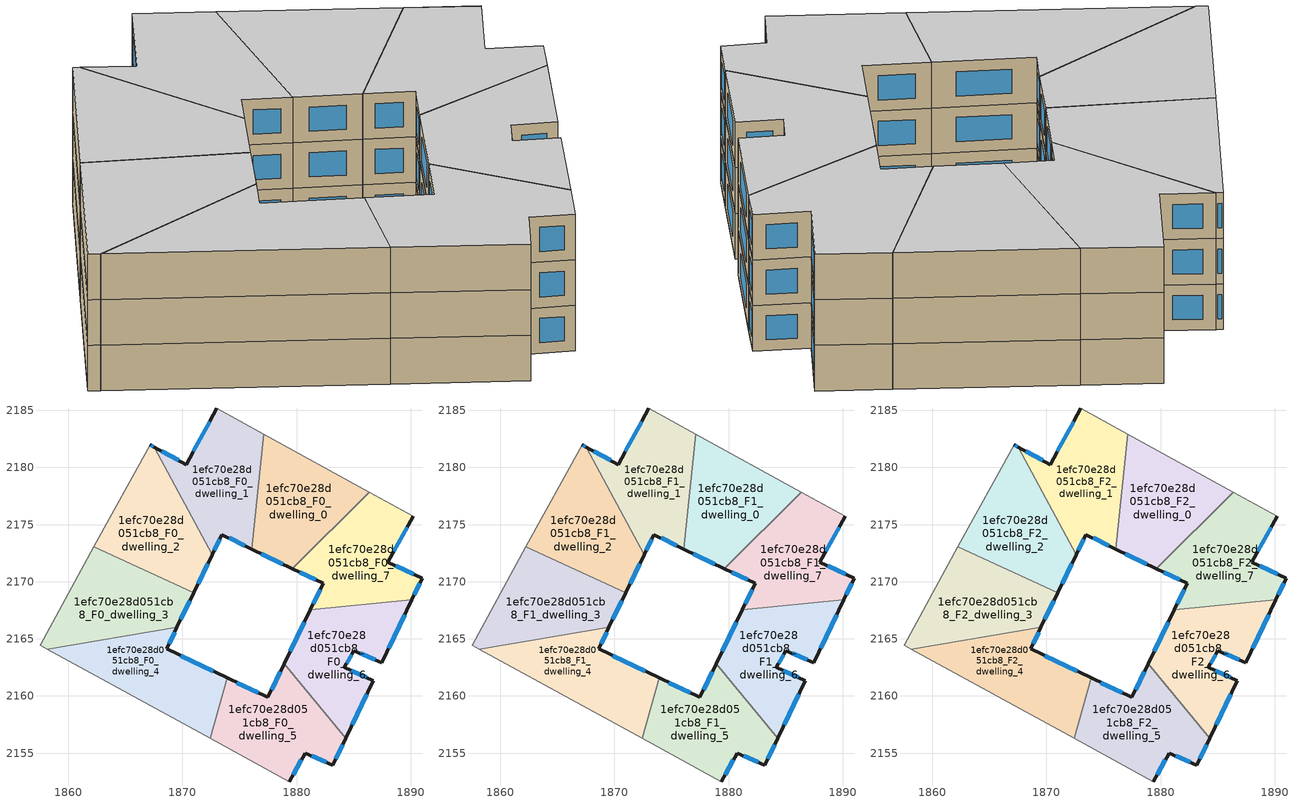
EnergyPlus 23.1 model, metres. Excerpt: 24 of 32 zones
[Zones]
1efc70e28d051cb8_F0_dwelling_0
 floor ground (EU_floor_Construction): 1886.36,2177.84 1879.64,2171.15 1876.09,2172.86 1877.13,2182.91 z0
 wall outside (EU_wall_Construction): 1876.09,2172.86 1879.64,2171.15 z0:3
 wall adiabatic (EU_wall_Construction): 1886.36,2177.84 1877.13,2182.91 z0:3
 wall to 1efc70e28d051cb8_F0_dwelling_7 (EU_wall_Construction): 1879.64,2171.15 1886.36,2177.84 z0:3
 wall to 1efc70e28d051cb8_F0_dwelling_1 (EU_wall_Construction): 1877.13,2182.91 1876.09,2172.86 z0:3
 window (EU_Window_Construction): 1876.92,2172.46 1878.81,2171.55 z0.7:2.3
1efc70e28d051cb8_F0_dwelling_1
 floor ground (EU_floor_Construction): 1877.13,2182.91 1876.09,2172.86 1873.47,2174.13 1872.6,2172.34 1867.54,2181.78 1870.33,2180.25 1873.03,2185.17 z0
 wall outside (EU_wall_Construction): 1872.6,2172.34 1873.47,2174.13 1876.09,2172.86 / 1873.03,2185.17 1870.33,2180.25 1867.54,2181.78 z0:3
 wall adiabatic (EU_wall_Construction): 1877.13,2182.91 1873.03,2185.17 z0:3
 wall to 1efc70e28d051cb8_F0_dwelling_2 (EU_wall_Construction): 1867.54,2181.78 1872.6,2172.34 z0:3
 window (EU_Window_Construction): 1874.08,2173.83 1875.47,2173.16 / 1872.81,2172.76 1873.27,2173.71 / 1869.67,2180.61 1868.19,2181.42 / 1872.39,2184.01 1870.96,2181.41 z0.7:2.3
1efc70e28d051cb8_F0_dwelling_2
 floor ground (EU_floor_Construction): 1867.54,2181.78 1872.6,2172.34 1871,2169.04 1862.27,2173.04 1867.18,2181.98 z0
 wall outside (EU_wall_Construction): 1871,2169.04 1872.6,2172.34 / 1867.54,2181.78 1867.18,2181.98 z0:3
 wall adiabatic (EU_wall_Construction): 1867.18,2181.98 1862.27,2173.04 z0:3
 wall to 1efc70e28d051cb8_F0_dwelling_3 (EU_wall_Construction): 1862.27,2173.04 1871,2169.04 z0:3
 window (EU_Window_Construction): 1871.38,2169.82 1872.23,2171.57 / 1867.45,2181.83 1867.27,2181.93 z0.7:2.3
1efc70e28d051cb8_F0_dwelling_3
 floor ground (EU_floor_Construction): 1871,2169.04 1869.53,2166 1858.19,2164.09 1857.54,2164.45 1862.27,2173.04 z0
 wall outside (EU_wall_Construction): 1869.53,2166 1871,2169.04 z0:3
 wall adiabatic (EU_wall_Construction): 1862.27,2173.04 1857.54,2164.45 1858.19,2164.09 z0:3
 wall to 1efc70e28d051cb8_F0_dwelling_4 (EU_wall_Construction): 1858.19,2164.09 1869.52,2166 z0:3
 window (EU_Window_Construction): 1869.87,2166.71 1870.66,2168.33 z0.7:2.3
1efc70e28d051cb8_F0_dwelling_4
 floor ground (EU_floor_Construction): 1869.53,2166 1868.62,2164.14 1873.95,2161.58 1872.46,2156.29 1858.19,2164.09 z0
 wall outside (EU_wall_Construction): 1873.95,2161.58 1868.62,2164.14 1869.53,2166 z0:3
 wall adiabatic (EU_wall_Construction): 1858.19,2164.09 1872.46,2156.29 z0:3
 wall to 1efc70e28d051cb8_F0_dwelling_5 (EU_wall_Construction): 1872.46,2156.29 1873.95,2161.58 z0:3
 window (EU_Window_Construction): 1868.84,2164.58 1869.31,2165.56 / 1872.7,2162.18 1869.87,2163.54 z0.7:2.3
1efc70e28d051cb8_F0_dwelling_5
 floor ground (EU_floor_Construction): 1878.92,2162.82 1884.29,2156.31 1883.16,2153.95 1880.75,2155.01 1879.37,2152.51 1872.46,2156.29 1873.95,2161.58 1877.48,2159.87 z0
 wall outside (EU_wall_Construction): 1879.37,2152.51 1880.75,2155.01 1883.16,2153.95 1884.29,2156.31 / 1878.92,2162.82 1877.48,2159.87 1873.95,2161.58 z0:3
 wall adiabatic (EU_wall_Construction): 1872.46,2156.29 1879.37,2152.51 z0:3
 wall to 1efc70e28d051cb8_F0_dwelling_6 (EU_wall_Construction): 1884.29,2156.31 1878.92,2162.82 z0:3
 window (EU_Window_Construction): 1879.69,2153.1 1880.42,2154.42 / 1876.65,2160.27 1874.78,2161.17 / 1878.58,2162.13 1877.82,2160.56 / 1883.43,2154.5 1884.02,2155.75 / 1881.31,2154.76 1882.59,2154.2 z0.7:2.3
1efc70e28d051cb8_F0_dwelling_6
 floor ground (EU_floor_Construction): 1890.07,2168.42 1887.44,2162.91 1885,2163.98 1884.19,2162.5 1886.7,2161.36 1884.29,2156.31 1878.92,2162.82 1881.22,2167.55 z0
 wall outside (EU_wall_Construction): 1884.29,2156.31 1886.7,2161.36 1884.19,2162.5 1885,2163.98 1887.44,2162.91 1890.07,2168.42 / 1881.22,2167.55 1878.92,2162.82 z0:3
 wall to 1efc70e28d051cb8_F0_dwelling_7 (EU_wall_Construction): 1890.07,2168.42 1881.21,2167.55 z0:3
 window (EU_Window_Construction): 1884.38,2162.84 1884.81,2163.63 / 1886.11,2161.62 1884.78,2162.23 / 1884.85,2157.49 1886.13,2160.17 / 1880.68,2166.44 1879.46,2163.93 / 1888.06,2164.2 1889.45,2167.12 / 1885.57,2163.73 1886.87,2163.16 z0.7:2.3
1efc70e28d051cb8_F0_dwelling_7
 floor ground (EU_floor_Construction): 1890.21,2175.74 1887.99,2171.71 1890.97,2170.31 1890.07,2168.42 1881.22,2167.55 1882.33,2169.85 1879.64,2171.15 1886.36,2177.84 z0
 wall outside (EU_wall_Construction): 1879.64,2171.15 1882.33,2169.85 1881.22,2167.55 / 1890.07,2168.42 1890.97,2170.31 1887.99,2171.71 1890.21,2175.74 z0:3
 wall adiabatic (EU_wall_Construction): 1890.21,2175.74 1886.36,2177.84 z0:3
 window (EU_Window_Construction): 1882.07,2169.31 1881.48,2168.09 / 1880.27,2170.84 1881.7,2170.15 / 1888.51,2172.65 1889.68,2174.79 / 1890.27,2170.64 1888.69,2171.38 / 1890.28,2168.86 1890.76,2169.87 z0.7:2.3
1efc70e28d051cb8_F1_dwelling_0
 floor to 1efc70e28d051cb8_F0_dwelling_0 (EU_floor_Construction): 1886.36,2177.84 1879.64,2171.15 1876.09,2172.86 1877.13,2182.91 z3
 wall outside (EU_wall_Construction): 1876.09,2172.86 1879.64,2171.15 z3:6
 wall adiabatic (EU_wall_Construction): 1886.36,2177.84 1877.13,2182.91 z3:6
 wall to 1efc70e28d051cb8_F1_dwelling_7 (EU_wall_Construction): 1879.64,2171.15 1886.36,2177.84 z3:6
 wall to 1efc70e28d051cb8_F1_dwelling_1 (EU_wall_Construction): 1877.13,2182.91 1876.09,2172.86 z3:6
 window (EU_Window_Construction): 1876.92,2172.46 1878.81,2171.55 z3.7:5.3
1efc70e28d051cb8_F1_dwelling_1
 floor to 1efc70e28d051cb8_F0_dwelling_1 (EU_floor_Construction): 1877.13,2182.91 1876.09,2172.86 1873.47,2174.13 1872.6,2172.34 1867.54,2181.78 1870.33,2180.25 1873.03,2185.17 z3
 wall outside (EU_wall_Construction): 1872.6,2172.34 1873.47,2174.13 1876.09,2172.86 / 1873.03,2185.17 1870.33,2180.25 1867.54,2181.78 z3:6
 wall adiabatic (EU_wall_Construction): 1877.13,2182.91 1873.03,2185.17 z3:6
 wall to 1efc70e28d051cb8_F1_dwelling_2 (EU_wall_Construction): 1867.54,2181.78 1872.6,2172.34 z3:6
 window (EU_Window_Construction): 1874.08,2173.83 1875.47,2173.16 / 1872.81,2172.76 1873.27,2173.71 / 1869.67,2180.61 1868.19,2181.42 / 1872.39,2184.01 1870.96,2181.41 z3.7:5.3
1efc70e28d051cb8_F1_dwelling_2
 floor to 1efc70e28d051cb8_F0_dwelling_2 (EU_floor_Construction): 1867.54,2181.78 1872.6,2172.34 1871,2169.04 1862.27,2173.04 1867.18,2181.98 z3
 wall outside (EU_wall_Construction): 1871,2169.04 1872.6,2172.34 / 1867.54,2181.78 1867.18,2181.98 z3:6
 wall adiabatic (EU_wall_Construction): 1867.18,2181.98 1862.27,2173.04 z3:6
 wall to 1efc70e28d051cb8_F1_dwelling_3 (EU_wall_Construction): 1862.27,2173.04 1871,2169.04 z3:6
 window (EU_Window_Construction): 1871.38,2169.82 1872.23,2171.57 / 1867.45,2181.83 1867.27,2181.93 z3.7:5.3
1efc70e28d051cb8_F1_dwelling_3
 floor to 1efc70e28d051cb8_F0_dwelling_3 (EU_floor_Construction): 1871,2169.04 1869.52,2166 1858.19,2164.09 1857.54,2164.45 1862.27,2173.04 z3
 wall outside (EU_wall_Construction): 1869.53,2166 1871,2169.04 z3:6
 wall adiabatic (EU_wall_Construction): 1862.27,2173.04 1857.54,2164.45 1858.19,2164.09 z3:6
 wall to 1efc70e28d051cb8_F1_dwelling_4 (EU_wall_Construction): 1858.19,2164.09 1869.52,2166 z3:6
 window (EU_Window_Construction): 1869.87,2166.71 1870.66,2168.33 z3.7:5.3
1efc70e28d051cb8_F1_dwelling_4
 floor to 1efc70e28d051cb8_F0_dwelling_4 (EU_floor_Construction): 1869.52,2166 1868.62,2164.14 1873.95,2161.58 1872.46,2156.29 1858.19,2164.09 z3
 wall outside (EU_wall_Construction): 1873.95,2161.58 1868.62,2164.14 1869.53,2166 z3:6
 wall adiabatic (EU_wall_Construction): 1858.19,2164.09 1872.46,2156.29 z3:6
 wall to 1efc70e28d051cb8_F1_dwelling_5 (EU_wall_Construction): 1872.46,2156.29 1873.95,2161.58 z3:6
 window (EU_Window_Construction): 1868.84,2164.58 1869.31,2165.56 / 1872.7,2162.18 1869.87,2163.54 z3.7:5.3
1efc70e28d051cb8_F1_dwelling_5
 floor to 1efc70e28d051cb8_F0_dwelling_5 (EU_floor_Construction): 1878.92,2162.82 1884.29,2156.31 1883.16,2153.95 1880.75,2155.01 1879.37,2152.51 1872.46,2156.29 1873.95,2161.58 1877.48,2159.87 z3
 wall outside (EU_wall_Construction): 1879.37,2152.51 1880.75,2155.01 1883.16,2153.95 1884.29,2156.31 / 1878.92,2162.82 1877.48,2159.87 1873.95,2161.58 z3:6
 wall adiabatic (EU_wall_Construction): 1872.46,2156.29 1879.37,2152.51 z3:6
 wall to 1efc70e28d051cb8_F1_dwelling_6 (EU_wall_Construction): 1884.29,2156.31 1878.92,2162.82 z3:6
 window (EU_Window_Construction): 1879.69,2153.1 1880.42,2154.42 / 1876.65,2160.27 1874.78,2161.17 / 1878.58,2162.13 1877.82,2160.56 / 1883.43,2154.5 1884.02,2155.75 / 1881.31,2154.76 1882.59,2154.2 z3.7:5.3
1efc70e28d051cb8_F1_dwelling_6
 floor to 1efc70e28d051cb8_F0_dwelling_6 (EU_floor_Construction): 1890.07,2168.42 1887.44,2162.91 1885,2163.98 1884.19,2162.5 1886.7,2161.36 1884.29,2156.31 1878.92,2162.82 1881.21,2167.55 z3
 wall outside (EU_wall_Construction): 1884.29,2156.31 1886.7,2161.36 1884.19,2162.5 1885,2163.98 1887.44,2162.91 1890.07,2168.42 / 1881.22,2167.55 1878.92,2162.82 z3:6
 wall to 1efc70e28d051cb8_F1_dwelling_7 (EU_wall_Construction): 1890.07,2168.42 1881.21,2167.55 z3:6
 window (EU_Window_Construction): 1884.38,2162.84 1884.81,2163.63 / 1886.11,2161.62 1884.78,2162.23 / 1884.85,2157.49 1886.13,2160.17 / 1880.68,2166.44 1879.46,2163.93 / 1888.06,2164.2 1889.45,2167.12 / 1885.57,2163.73 1886.87,2163.16 z3.7:5.3
1efc70e28d051cb8_F1_dwelling_7
 floor to 1efc70e28d051cb8_F0_dwelling_7 (EU_floor_Construction): 1890.2,2175.74 1887.99,2171.71 1890.97,2170.31 1890.07,2168.42 1881.21,2167.55 1882.33,2169.85 1879.64,2171.15 1886.36,2177.84 z3
 wall outside (EU_wall_Construction): 1879.64,2171.15 1882.33,2169.85 1881.22,2167.55 / 1890.07,2168.42 1890.97,2170.31 1887.99,2171.71 1890.21,2175.74 z3:6
 wall adiabatic (EU_wall_Construction): 1890.21,2175.74 1886.36,2177.84 z3:6
 window (EU_Window_Construction): 1882.07,2169.31 1881.48,2168.09 / 1880.27,2170.84 1881.7,2170.15 / 1888.51,2172.65 1889.68,2174.79 / 1890.27,2170.64 1888.69,2171.38 / 1890.28,2168.86 1890.76,2169.87 z3.7:5.3
1efc70e28d051cb8_F2_dwelling_0
 floor to 1efc70e28d051cb8_F1_dwelling_0 (EU_floor_Construction): 1886.36,2177.84 1879.64,2171.15 1876.09,2172.86 1877.13,2182.91 z6
 wall outside (EU_wall_Construction): 1876.09,2172.86 1879.64,2171.15 z6:9
 wall adiabatic (EU_wall_Construction): 1886.36,2177.84 1877.13,2182.91 z6:9
 wall to 1efc70e28d051cb8_F2_dwelling_7 (EU_wall_Construction): 1879.64,2171.15 1886.36,2177.84 z6:9
 wall to 1efc70e28d051cb8_F2_dwelling_1 (EU_wall_Construction): 1877.13,2182.91 1876.09,2172.86 z6:9
 window (EU_Window_Construction): 1876.92,2172.46 1878.81,2171.55 z6.7:8.3
 ceiling to 1efc70e28d051cb8_F3_dwelling_0 (EU_floor_Construction): 1886.36,2177.84 1877.13,2182.91 1876.09,2172.86 1879.64,2171.15 z9
1efc70e28d051cb8_F2_dwelling_1
 floor to 1efc70e28d051cb8_F1_dwelling_1 (EU_floor_Construction): 1877.13,2182.91 1876.09,2172.86 1873.47,2174.13 1872.6,2172.34 1867.54,2181.78 1870.33,2180.25 1873.03,2185.17 z6
 wall outside (EU_wall_Construction): 1872.6,2172.34 1873.47,2174.13 1876.09,2172.86 / 1873.03,2185.17 1870.33,2180.25 1867.54,2181.78 z6:9
 wall adiabatic (EU_wall_Construction): 1877.13,2182.91 1873.03,2185.17 z6:9
 wall to 1efc70e28d051cb8_F2_dwelling_2 (EU_wall_Construction): 1867.54,2181.78 1872.6,2172.34 z6:9
 window (EU_Window_Construction): 1874.08,2173.83 1875.47,2173.16 / 1872.81,2172.76 1873.27,2173.71 / 1869.67,2180.61 1868.19,2181.42 / 1872.39,2184.01 1870.96,2181.41 z6.7:8.3
 ceiling to 1efc70e28d051cb8_F3_dwelling_1 (EU_floor_Construction): 1876.09,2172.86 1877.13,2182.91 1873.03,2185.17 1870.33,2180.25 1867.54,2181.78 1872.6,2172.34 1873.47,2174.13 z9
1efc70e28d051cb8_F2_dwelling_2
 floor to 1efc70e28d051cb8_F1_dwelling_2 (EU_floor_Construction): 1867.54,2181.78 1872.6,2172.34 1871,2169.04 1862.27,2173.04 1867.18,2181.98 z6
 wall outside (EU_wall_Construction): 1871,2169.04 1872.6,2172.34 / 1867.54,2181.78 1867.18,2181.98 z6:9
 wall adiabatic (EU_wall_Construction): 1867.18,2181.98 1862.27,2173.04 z6:9
 wall to 1efc70e28d051cb8_F2_dwelling_3 (EU_wall_Construction): 1862.27,2173.04 1871,2169.04 z6:9
 window (EU_Window_Construction): 1871.38,2169.82 1872.23,2171.57 / 1867.45,2181.83 1867.27,2181.93 z6.7:8.3
 ceiling to 1efc70e28d051cb8_F3_dwelling_2 (EU_floor_Construction): 1871,2169.04 1872.6,2172.34 1867.54,2181.78 1867.18,2181.98 1862.27,2173.04 z9
1efc70e28d051cb8_F2_dwelling_3
 floor to 1efc70e28d051cb8_F1_dwelling_3 (EU_floor_Construction): 1871,2169.04 1869.52,2166 1858.19,2164.09 1857.54,2164.45 1862.27,2173.04 z6
 wall outside (EU_wall_Construction): 1869.53,2166 1871,2169.04 z6:9
 wall adiabatic (EU_wall_Construction): 1862.27,2173.04 1857.54,2164.45 1858.19,2164.09 z6:9
 wall to 1efc70e28d051cb8_F2_dwelling_4 (EU_wall_Construction): 1858.19,2164.09 1869.52,2166 z6:9
 window (EU_Window_Construction): 1869.87,2166.71 1870.66,2168.33 z6.7:8.3
 ceiling to 1efc70e28d051cb8_F3_dwelling_3 (EU_floor_Construction): 1869.52,2166 1871,2169.04 1862.27,2173.04 1857.54,2164.45 1858.19,2164.09 z9
1efc70e28d051cb8_F2_dwelling_4
 floor to 1efc70e28d051cb8_F1_dwelling_4 (EU_floor_Construction): 1869.52,2166 1868.62,2164.14 1873.95,2161.58 1872.46,2156.29 1858.19,2164.09 z6
 wall outside (EU_wall_Construction): 1873.95,2161.58 1868.62,2164.14 1869.53,2166 z6:9
 wall adiabatic (EU_wall_Construction): 1858.19,2164.09 1872.46,2156.29 z6:9
 wall to 1efc70e28d051cb8_F2_dwelling_5 (EU_wall_Construction): 1872.46,2156.29 1873.95,2161.58 z6:9
 window (EU_Window_Construction): 1868.84,2164.58 1869.31,2165.56 / 1872.7,2162.18 1869.87,2163.54 z6.7:8.3
 ceiling to 1efc70e28d051cb8_F3_dwelling_4 (EU_floor_Construction): 1872.46,2156.29 1873.95,2161.58 1868.62,2164.14 1869.52,2166 1858.19,2164.09 z9
1efc70e28d051cb8_F2_dwelling_5
 floor to 1efc70e28d051cb8_F1_dwelling_5 (EU_floor_Construction): 1878.92,2162.82 1884.29,2156.31 1883.16,2153.95 1880.75,2155.01 1879.37,2152.51 1872.46,2156.29 1873.95,2161.58 1877.48,2159.87 z6
 wall outside (EU_wall_Construction): 1879.37,2152.51 1880.75,2155.01 1883.16,2153.95 1884.29,2156.31 / 1878.92,2162.82 1877.48,2159.87 1873.95,2161.58 z6:9
 wall adiabatic (EU_wall_Construction): 1872.46,2156.29 1879.37,2152.51 z6:9
 wall to 1efc70e28d051cb8_F2_dwelling_6 (EU_wall_Construction): 1884.29,2156.31 1878.92,2162.82 z6:9
 window (EU_Window_Construction): 1879.69,2153.1 1880.42,2154.42 / 1876.65,2160.27 1874.78,2161.17 / 1878.58,2162.13 1877.82,2160.56 / 1883.43,2154.5 1884.02,2155.75 / 1881.31,2154.76 1882.59,2154.2 z6.7:8.3
 ceiling to 1efc70e28d051cb8_F3_dwelling_5 (EU_floor_Construction): 1883.16,2153.95 1884.29,2156.31 1878.92,2162.82 1877.48,2159.87 1873.95,2161.58 1872.46,2156.29 1879.37,2152.51 1880.75,2155.01 z9
1efc70e28d051cb8_F2_dwelling_6
 floor to 1efc70e28d051cb8_F1_dwelling_6 (EU_floor_Construction): 1890.07,2168.42 1887.44,2162.91 1885,2163.98 1884.19,2162.5 1886.7,2161.36 1884.29,2156.31 1878.92,2162.82 1881.21,2167.55 z6
 wall outside (EU_wall_Construction): 1884.29,2156.31 1886.7,2161.36 1884.19,2162.5 1885,2163.98 1887.44,2162.91 1890.07,2168.42 / 1881.22,2167.55 1878.92,2162.82 z6:9
 wall to 1efc70e28d051cb8_F2_dwelling_7 (EU_wall_Construction): 1890.07,2168.42 1881.21,2167.55 z6:9
 window (EU_Window_Construction): 1884.38,2162.84 1884.81,2163.63 / 1886.11,2161.62 1884.78,2162.23 / 1884.85,2157.49 1886.13,2160.17 / 1880.68,2166.44 1879.46,2163.93 / 1888.06,2164.2 1889.45,2167.12 / 1885.57,2163.73 1886.87,2163.16 z6.7:8.3
 ceiling to 1efc70e28d051cb8_F3_dwelling_6 (EU_floor_Construction): 1884.29,2156.31 1886.7,2161.36 1884.19,2162.5 1885,2163.98 1887.44,2162.91 1890.07,2168.42 1881.21,2167.55 1878.92,2162.82 z9
1efc70e28d051cb8_F2_dwelling_7
 floor to 1efc70e28d051cb8_F1_dwelling_7 (EU_floor_Construction): 1890.2,2175.74 1887.99,2171.71 1890.97,2170.31 1890.07,2168.42 1881.21,2167.55 1882.33,2169.85 1879.64,2171.15 1886.36,2177.84 z6
 wall outside (EU_wall_Construction): 1879.64,2171.15 1882.33,2169.85 1881.22,2167.55 / 1890.07,2168.42 1890.97,2170.31 1887.99,2171.71 1890.21,2175.74 z6:9
 wall adiabatic (EU_wall_Construction): 1890.21,2175.74 1886.36,2177.84 z6:9
 window (EU_Window_Construction): 1882.07,2169.31 1881.48,2168.09 / 1880.27,2170.84 1881.7,2170.15 / 1888.51,2172.65 1889.68,2174.79 / 1890.27,2170.64 1888.69,2171.38 / 1890.28,2168.86 1890.76,2169.87 z6.7:8.3
 ceiling to 1efc70e28d051cb8_F3_dwelling_7 (EU_floor_Construction): 1890.07,2168.42 1890.97,2170.31 1887.99,2171.71 1890.2,2175.74 1886.36,2177.84 1879.64,2171.15 1882.33,2169.85 1881.21,2167.55 z9
[Building]
EU S2 Campaign: North Axis=0; Terrain=City; Solar Distribution=FullExterior
[Site:Location]
Budapest.Ferenc.Liszt.Intl.AP: Latitude=47.437; Longitude=19.256; Time Zone=1; Elevation=185
[SizingPeriod:WeatherFileDays]
AnnualSizingPeriod: Begin Month=1; Begin Day of Month=1; End Month=12; End Day of Month=31; Day of Week for Start Day=Monday; Use Weather File Daylight Saving Period=No; Use Weather File Rain and Snow Indicators=No
[MATERIAL]
EU_InternalMass_Material: Roughness=MediumRough; Thickness=0.1; Conductivity=1; Density=1800; Specific Heat=900; Thermal Absorptance=0.9; Solar Absorptance=0.7; Visible Absorptance=0.7
[MATERIAL:NOMASS] Roughness=MediumRough; Thermal Absorptance=0.9; Solar Absorptance=0.7; Visible Absorptance=0.7
Name | Thermal Resistance
EU_wall_NoMass | 0.832559
EU_floor_NoMass | 0.872794
[WINDOWMATERIAL:SIMPLEGLAZINGSYSTEM]
EU_Window_SimpleGlazing: UFactor=2.79869; Solar Heat Gain Coefficient=0.75; Visible Transmittance=0.75
[CONSTRUCTION]
EU_wall_Construction: EU_wall_NoMass
EU_floor_Construction: EU_floor_NoMass
EU_Window_Construction: EU_Window_SimpleGlazing
EU_InternalMass_Construction: EU_InternalMass_Material
[ZONE] Type=1; Multiplier=1; Ceiling Height=autocalculate; Floor Area=autocalculate; Part of Total Floor Area=Yes
Name | Volume
1efc70e28d051cb8_F0_dwelling_0; 1efc70e28d051cb8_F1_dwelling_0; 1efc70e28d051cb8_F2_dwelling_0; 1efc70e28d051cb8_F0_dwelling_3; 1efc70e28d051cb8_F1_dwelling_3; 1efc70e28d051cb8_F2_dwelling_3 | 200.134
1efc70e28d051cb8_F0_dwelling_1; 1efc70e28d051cb8_F1_dwelling_1; 1efc70e28d051cb8_F2_dwelling_1 | 200.138
1efc70e28d051cb8_F0_dwelling_2; 1efc70e28d051cb8_F1_dwelling_2; 1efc70e28d051cb8_F2_dwelling_2 | 200.139
1efc70e28d051cb8_F0_dwelling_4 | 200.135
1efc70e28d051cb8_F1_dwelling_4; 1efc70e28d051cb8_F2_dwelling_4 | 200.136
1efc70e28d051cb8_F0_dwelling_5; 1efc70e28d051cb8_F1_dwelling_5; 1efc70e28d051cb8_F2_dwelling_5 | 200.125
1efc70e28d051cb8_F0_dwelling_6 | 200.14
1efc70e28d051cb8_F1_dwelling_6; 1efc70e28d051cb8_F2_dwelling_6 | 200.141
1efc70e28d051cb8_F0_dwelling_7 | 200.122
1efc70e28d051cb8_F1_dwelling_7; 1efc70e28d051cb8_F2_dwelling_7 | 200.121
[INTERNALMASS] Construction=EU_InternalMass_Construction
Name | Zone or ZoneList | Surface Area
1efc70e28d051cb8_F0_dwelling_0_EU_InternalMass | 1efc70e28d051cb8_F0_dwelling_0 | 66.7114
1efc70e28d051cb8_F0_dwelling_1_EU_InternalMass | 1efc70e28d051cb8_F0_dwelling_1 | 66.7127
1efc70e28d051cb8_F0_dwelling_2_EU_InternalMass | 1efc70e28d051cb8_F0_dwelling_2 | 66.7131
1efc70e28d051cb8_F0_dwelling_3_EU_InternalMass | 1efc70e28d051cb8_F0_dwelling_3 | 66.7112
1efc70e28d051cb8_F0_dwelling_4_EU_InternalMass | 1efc70e28d051cb8_F0_dwelling_4 | 66.7118
1efc70e28d051cb8_F0_dwelling_5_EU_InternalMass | 1efc70e28d051cb8_F0_dwelling_5 | 66.7082
1efc70e28d051cb8_F0_dwelling_6_EU_InternalMass | 1efc70e28d051cb8_F0_dwelling_6 | 66.7134
1efc70e28d051cb8_F0_dwelling_7_EU_InternalMass | 1efc70e28d051cb8_F0_dwelling_7 | 66.7073
1efc70e28d051cb8_F1_dwelling_0_EU_InternalMass | 1efc70e28d051cb8_F1_dwelling_0 | 66.7114
1efc70e28d051cb8_F1_dwelling_1_EU_InternalMass | 1efc70e28d051cb8_F1_dwelling_1 | 66.7127
1efc70e28d051cb8_F1_dwelling_2_EU_InternalMass | 1efc70e28d051cb8_F1_dwelling_2 | 66.7131
1efc70e28d051cb8_F1_dwelling_3_EU_InternalMass | 1efc70e28d051cb8_F1_dwelling_3 | 66.7112
1efc70e28d051cb8_F1_dwelling_4_EU_InternalMass | 1efc70e28d051cb8_F1_dwelling_4 | 66.7118
1efc70e28d051cb8_F1_dwelling_5_EU_InternalMass | 1efc70e28d051cb8_F1_dwelling_5 | 66.7082
1efc70e28d051cb8_F1_dwelling_6_EU_InternalMass | 1efc70e28d051cb8_F1_dwelling_6 | 66.7134
1efc70e28d051cb8_F1_dwelling_7_EU_InternalMass | 1efc70e28d051cb8_F1_dwelling_7 | 66.7073
1efc70e28d051cb8_F2_dwelling_0_EU_InternalMass | 1efc70e28d051cb8_F2_dwelling_0 | 66.7114
1efc70e28d051cb8_F2_dwelling_1_EU_InternalMass | 1efc70e28d051cb8_F2_dwelling_1 | 66.7127
1efc70e28d051cb8_F2_dwelling_2_EU_InternalMass | 1efc70e28d051cb8_F2_dwelling_2 | 66.7131
1efc70e28d051cb8_F2_dwelling_3_EU_InternalMass | 1efc70e28d051cb8_F2_dwelling_3 | 66.7112
1efc70e28d051cb8_F2_dwelling_4_EU_InternalMass | 1efc70e28d051cb8_F2_dwelling_4 | 66.7118
1efc70e28d051cb8_F2_dwelling_5_EU_InternalMass | 1efc70e28d051cb8_F2_dwelling_5 | 66.7082
1efc70e28d051cb8_F2_dwelling_6_EU_InternalMass | 1efc70e28d051cb8_F2_dwelling_6 | 66.7134
1efc70e28d051cb8_F2_dwelling_7_EU_InternalMass | 1efc70e28d051cb8_F2_dwelling_7 | 66.7073
[OTHEREQUIPMENT] Fuel Type=Electricity; Design Level Calculation Method=Watts/Area; Power per Zone Floor Area=1; Fraction Latent=0; Fraction Radiant=0; Fraction Lost=0; Carbon Dioxide Generation Rate=0; EndUse Subcategory=EU_Step8_InternalGains
Name | Zone or ZoneList or Space or SpaceList | Schedule
EU_Step8_InternalGain_1efc70e28d051cb8_F0_dwelling_0_f000 | 1efc70e28d051cb8_F0_dwelling_0 | EU_Step8_GainSchedule_1efc70e28d051cb8_F0_dwelling_0_f000
EU_Step8_InternalGain_1efc70e28d051cb8_F0_dwelling_1_f000 | 1efc70e28d051cb8_F0_dwelling_1 | EU_Step8_GainSchedule_1efc70e28d051cb8_F0_dwelling_1_f000
EU_Step8_InternalGain_1efc70e28d051cb8_F0_dwelling_2_f000 | 1efc70e28d051cb8_F0_dwelling_2 | EU_Step8_GainSchedule_1efc70e28d051cb8_F0_dwelling_2_f000
EU_Step8_InternalGain_1efc70e28d051cb8_F0_dwelling_3_f000 | 1efc70e28d051cb8_F0_dwelling_3 | EU_Step8_GainSchedule_1efc70e28d051cb8_F0_dwelling_3_f000
EU_Step8_InternalGain_1efc70e28d051cb8_F0_dwelling_4_f000 | 1efc70e28d051cb8_F0_dwelling_4 | EU_Step8_GainSchedule_1efc70e28d051cb8_F0_dwelling_4_f000
EU_Step8_InternalGain_1efc70e28d051cb8_F0_dwelling_5_f000 | 1efc70e28d051cb8_F0_dwelling_5 | EU_Step8_GainSchedule_1efc70e28d051cb8_F0_dwelling_5_f000
EU_Step8_InternalGain_1efc70e28d051cb8_F0_dwelling_6_f000 | 1efc70e28d051cb8_F0_dwelling_6 | EU_Step8_GainSchedule_1efc70e28d051cb8_F0_dwelling_6_f000
EU_Step8_InternalGain_1efc70e28d051cb8_F0_dwelling_7_f000 | 1efc70e28d051cb8_F0_dwelling_7 | EU_Step8_GainSchedule_1efc70e28d051cb8_F0_dwelling_7_f000
EU_Step8_InternalGain_1efc70e28d051cb8_F1_dwelling_0_f000 | 1efc70e28d051cb8_F1_dwelling_0 | EU_Step8_GainSchedule_1efc70e28d051cb8_F1_dwelling_0_f000
EU_Step8_InternalGain_1efc70e28d051cb8_F1_dwelling_1_f000 | 1efc70e28d051cb8_F1_dwelling_1 | EU_Step8_GainSchedule_1efc70e28d051cb8_F1_dwelling_1_f000
EU_Step8_InternalGain_1efc70e28d051cb8_F1_dwelling_2_f000 | 1efc70e28d051cb8_F1_dwelling_2 | EU_Step8_GainSchedule_1efc70e28d051cb8_F1_dwelling_2_f000
EU_Step8_InternalGain_1efc70e28d051cb8_F1_dwelling_3_f000 | 1efc70e28d051cb8_F1_dwelling_3 | EU_Step8_GainSchedule_1efc70e28d051cb8_F1_dwelling_3_f000
EU_Step8_InternalGain_1efc70e28d051cb8_F1_dwelling_4_f000 | 1efc70e28d051cb8_F1_dwelling_4 | EU_Step8_GainSchedule_1efc70e28d051cb8_F1_dwelling_4_f000
EU_Step8_InternalGain_1efc70e28d051cb8_F1_dwelling_5_f000 | 1efc70e28d051cb8_F1_dwelling_5 | EU_Step8_GainSchedule_1efc70e28d051cb8_F1_dwelling_5_f000
EU_Step8_InternalGain_1efc70e28d051cb8_F1_dwelling_6_f000 | 1efc70e28d051cb8_F1_dwelling_6 | EU_Step8_GainSchedule_1efc70e28d051cb8_F1_dwelling_6_f000
EU_Step8_InternalGain_1efc70e28d051cb8_F1_dwelling_7_f000 | 1efc70e28d051cb8_F1_dwelling_7 | EU_Step8_GainSchedule_1efc70e28d051cb8_F1_dwelling_7_f000
EU_Step8_InternalGain_1efc70e28d051cb8_F2_dwelling_0_f000 | 1efc70e28d051cb8_F2_dwelling_0 | EU_Step8_GainSchedule_1efc70e28d051cb8_F2_dwelling_0_f000
EU_Step8_InternalGain_1efc70e28d051cb8_F2_dwelling_1_f000 | 1efc70e28d051cb8_F2_dwelling_1 | EU_Step8_GainSchedule_1efc70e28d051cb8_F2_dwelling_1_f000
EU_Step8_InternalGain_1efc70e28d051cb8_F2_dwelling_2_f000 | 1efc70e28d051cb8_F2_dwelling_2 | EU_Step8_GainSchedule_1efc70e28d051cb8_F2_dwelling_2_f000
EU_Step8_InternalGain_1efc70e28d051cb8_F2_dwelling_3_f000 | 1efc70e28d051cb8_F2_dwelling_3 | EU_Step8_GainSchedule_1efc70e28d051cb8_F2_dwelling_3_f000
EU_Step8_InternalGain_1efc70e28d051cb8_F2_dwelling_4_f000 | 1efc70e28d051cb8_F2_dwelling_4 | EU_Step8_GainSchedule_1efc70e28d051cb8_F2_dwelling_4_f000
EU_Step8_InternalGain_1efc70e28d051cb8_F2_dwelling_5_f000 | 1efc70e28d051cb8_F2_dwelling_5 | EU_Step8_GainSchedule_1efc70e28d051cb8_F2_dwelling_5_f000
EU_Step8_InternalGain_1efc70e28d051cb8_F2_dwelling_6_f000 | 1efc70e28d051cb8_F2_dwelling_6 | EU_Step8_GainSchedule_1efc70e28d051cb8_F2_dwelling_6_f000
EU_Step8_InternalGain_1efc70e28d051cb8_F2_dwelling_7_f000 | 1efc70e28d051cb8_F2_dwelling_7 | EU_Step8_GainSchedule_1efc70e28d051cb8_F2_dwelling_7_f000
[ZONEVENTILATION:DESIGNFLOWRATE] Schedule=EU_AlwaysOn; Design Flow Rate Calculation Method=AirChanges/Hour; Air Changes per Hour=0.475469; Ventilation Type=Natural; Fan Pressure Rise=0; Fan Total Efficiency=1; Constant Term Coefficient=1; Temperature Term Coefficient=0; Velocity Term Coefficient=0; Velocity Squared Term Coefficient=0; Minimum Indoor Temperature=-100; Maximum Indoor Temperature=100; Delta Temperature=-100; Minimum Outdoor Temperature=-100; Maximum Outdoor Temperature=100; Maximum Wind Speed=40
Name | Zone or ZoneList or Space or SpaceList
EU_ConstantAir_1efc70e28d051cb8_F0_dwelling_0 | 1efc70e28d051cb8_F0_dwelling_0
EU_ConstantAir_1efc70e28d051cb8_F0_dwelling_1 | 1efc70e28d051cb8_F0_dwelling_1
EU_ConstantAir_1efc70e28d051cb8_F0_dwelling_2 | 1efc70e28d051cb8_F0_dwelling_2
EU_ConstantAir_1efc70e28d051cb8_F0_dwelling_3 | 1efc70e28d051cb8_F0_dwelling_3
EU_ConstantAir_1efc70e28d051cb8_F0_dwelling_4 | 1efc70e28d051cb8_F0_dwelling_4
EU_ConstantAir_1efc70e28d051cb8_F0_dwelling_5 | 1efc70e28d051cb8_F0_dwelling_5
EU_ConstantAir_1efc70e28d051cb8_F0_dwelling_6 | 1efc70e28d051cb8_F0_dwelling_6
EU_ConstantAir_1efc70e28d051cb8_F0_dwelling_7 | 1efc70e28d051cb8_F0_dwelling_7
EU_ConstantAir_1efc70e28d051cb8_F1_dwelling_0 | 1efc70e28d051cb8_F1_dwelling_0
EU_ConstantAir_1efc70e28d051cb8_F1_dwelling_1 | 1efc70e28d051cb8_F1_dwelling_1
EU_ConstantAir_1efc70e28d051cb8_F1_dwelling_2 | 1efc70e28d051cb8_F1_dwelling_2
EU_ConstantAir_1efc70e28d051cb8_F1_dwelling_3 | 1efc70e28d051cb8_F1_dwelling_3
EU_ConstantAir_1efc70e28d051cb8_F1_dwelling_4 | 1efc70e28d051cb8_F1_dwelling_4
EU_ConstantAir_1efc70e28d051cb8_F1_dwelling_5 | 1efc70e28d051cb8_F1_dwelling_5
EU_ConstantAir_1efc70e28d051cb8_F1_dwelling_6 | 1efc70e28d051cb8_F1_dwelling_6
EU_ConstantAir_1efc70e28d051cb8_F1_dwelling_7 | 1efc70e28d051cb8_F1_dwelling_7
EU_ConstantAir_1efc70e28d051cb8_F2_dwelling_0 | 1efc70e28d051cb8_F2_dwelling_0
EU_ConstantAir_1efc70e28d051cb8_F2_dwelling_1 | 1efc70e28d051cb8_F2_dwelling_1
EU_ConstantAir_1efc70e28d051cb8_F2_dwelling_2 | 1efc70e28d051cb8_F2_dwelling_2
EU_ConstantAir_1efc70e28d051cb8_F2_dwelling_3 | 1efc70e28d051cb8_F2_dwelling_3
EU_ConstantAir_1efc70e28d051cb8_F2_dwelling_4 | 1efc70e28d051cb8_F2_dwelling_4
EU_ConstantAir_1efc70e28d051cb8_F2_dwelling_5 | 1efc70e28d051cb8_F2_dwelling_5
EU_ConstantAir_1efc70e28d051cb8_F2_dwelling_6 | 1efc70e28d051cb8_F2_dwelling_6
EU_ConstantAir_1efc70e28d051cb8_F2_dwelling_7 | 1efc70e28d051cb8_F2_dwelling_7
[HVACTEMPLATE:THERMOSTAT] Constant Heating Setpoint=20; Constant Cooling Setpoint=50
EU_HeatOnly_1efc70e28d051cb8_F0_dwelling_0; EU_HeatOnly_1efc70e28d051cb8_F0_dwelling_1; EU_HeatOnly_1efc70e28d051cb8_F0_dwelling_2; EU_HeatOnly_1efc70e28d051cb8_F0_dwelling_3; EU_HeatOnly_1efc70e28d051cb8_F0_dwelling_4; EU_HeatOnly_1efc70e28d051cb8_F0_dwelling_5; EU_HeatOnly_1efc70e28d051cb8_F0_dwelling_6; EU_HeatOnly_1efc70e28d051cb8_F0_dwelling_7; EU_HeatOnly_1efc70e28d051cb8_F1_dwelling_0; EU_HeatOnly_1efc70e28d051cb8_F1_dwelling_1; EU_HeatOnly_1efc70e28d051cb8_F1_dwelling_2; EU_HeatOnly_1efc70e28d051cb8_F1_dwelling_3; EU_HeatOnly_1efc70e28d051cb8_F1_dwelling_4; EU_HeatOnly_1efc70e28d051cb8_F1_dwelling_5; EU_HeatOnly_1efc70e28d051cb8_F1_dwelling_6; EU_HeatOnly_1efc70e28d051cb8_F1_dwelling_7; EU_HeatOnly_1efc70e28d051cb8_F2_dwelling_0; EU_HeatOnly_1efc70e28d051cb8_F2_dwelling_1; EU_HeatOnly_1efc70e28d051cb8_F2_dwelling_2; EU_HeatOnly_1efc70e28d051cb8_F2_dwelling_3; EU_HeatOnly_1efc70e28d051cb8_F2_dwelling_4; EU_HeatOnly_1efc70e28d051cb8_F2_dwelling_5; EU_HeatOnly_1efc70e28d051cb8_F2_dwelling_6; EU_HeatOnly_1efc70e28d051cb8_F2_dwelling_7; EU_HeatOnly_1efc70e28d051cb8_F3_dwelling_0; EU_HeatOnly_1efc70e28d051cb8_F3_dwelling_1; EU_HeatOnly_1efc70e28d051cb8_F3_dwelling_2; EU_HeatOnly_1efc70e28d051cb8_F3_dwelling_3; EU_HeatOnly_1efc70e28d051cb8_F3_dwelling_4; EU_HeatOnly_1efc70e28d051cb8_F3_dwelling_5; EU_HeatOnly_1efc70e28d051cb8_F3_dwelling_6; EU_HeatOnly_1efc70e28d051cb8_F3_dwelling_7
[HVACTEMPLATE:ZONE:IDEALLOADSAIRSYSTEM] System Availability Schedule=EU_AlwaysOn; Maximum Heating Supply Air Temperature=50; Minimum Cooling Supply Air Temperature=13; Maximum Heating Supply Air Humidity Ratio=0.0156; Minimum Cooling Supply Air Humidity Ratio=0.0077; Heating Limit=NoLimit; Cooling Limit=NoLimit; Heating Availability Schedule=EU_AlwaysOn; Cooling Availability Schedule=EU_CoolingOff; Dehumidification Control Type=ConstantSensibleHeatRatio; Cooling Sensible Heat Ratio=0.7; Dehumidification Setpoint=60; Humidification Control Type=None; Humidification Setpoint=30; Outdoor Air Method=None; Outdoor Air Flow Rate per Person=0.00944; Outdoor Air Flow Rate per Zone Floor Area=0; Outdoor Air Flow Rate per Zone=0; Demand Controlled Ventilation Type=None; Outdoor Air Economizer Type=NoEconomizer; Heat Recovery Type=None; Sensible Heat Recovery Effectiveness=0.7; Latent Heat Recovery Effectiveness=0.65
Name | Template Thermostat
1efc70e28d051cb8_F0_dwelling_0 | EU_HeatOnly_1efc70e28d051cb8_F0_dwelling_0
1efc70e28d051cb8_F0_dwelling_1 | EU_HeatOnly_1efc70e28d051cb8_F0_dwelling_1
1efc70e28d051cb8_F0_dwelling_2 | EU_HeatOnly_1efc70e28d051cb8_F0_dwelling_2
1efc70e28d051cb8_F0_dwelling_3 | EU_HeatOnly_1efc70e28d051cb8_F0_dwelling_3
1efc70e28d051cb8_F0_dwelling_4 | EU_HeatOnly_1efc70e28d051cb8_F0_dwelling_4
1efc70e28d051cb8_F0_dwelling_5 | EU_HeatOnly_1efc70e28d051cb8_F0_dwelling_5
1efc70e28d051cb8_F0_dwelling_6 | EU_HeatOnly_1efc70e28d051cb8_F0_dwelling_6
1efc70e28d051cb8_F0_dwelling_7 | EU_HeatOnly_1efc70e28d051cb8_F0_dwelling_7
1efc70e28d051cb8_F1_dwelling_0 | EU_HeatOnly_1efc70e28d051cb8_F1_dwelling_0
1efc70e28d051cb8_F1_dwelling_1 | EU_HeatOnly_1efc70e28d051cb8_F1_dwelling_1
1efc70e28d051cb8_F1_dwelling_2 | EU_HeatOnly_1efc70e28d051cb8_F1_dwelling_2
1efc70e28d051cb8_F1_dwelling_3 | EU_HeatOnly_1efc70e28d051cb8_F1_dwelling_3
1efc70e28d051cb8_F1_dwelling_4 | EU_HeatOnly_1efc70e28d051cb8_F1_dwelling_4
1efc70e28d051cb8_F1_dwelling_5 | EU_HeatOnly_1efc70e28d051cb8_F1_dwelling_5
1efc70e28d051cb8_F1_dwelling_6 | EU_HeatOnly_1efc70e28d051cb8_F1_dwelling_6
1efc70e28d051cb8_F1_dwelling_7 | EU_HeatOnly_1efc70e28d051cb8_F1_dwelling_7
1efc70e28d051cb8_F2_dwelling_0 | EU_HeatOnly_1efc70e28d051cb8_F2_dwelling_0
1efc70e28d051cb8_F2_dwelling_1 | EU_HeatOnly_1efc70e28d051cb8_F2_dwelling_1
1efc70e28d051cb8_F2_dwelling_2 | EU_HeatOnly_1efc70e28d051cb8_F2_dwelling_2
1efc70e28d051cb8_F2_dwelling_3 | EU_HeatOnly_1efc70e28d051cb8_F2_dwelling_3
1efc70e28d051cb8_F2_dwelling_4 | EU_HeatOnly_1efc70e28d051cb8_F2_dwelling_4
1efc70e28d051cb8_F2_dwelling_5 | EU_HeatOnly_1efc70e28d051cb8_F2_dwelling_5
1efc70e28d051cb8_F2_dwelling_6 | EU_HeatOnly_1efc70e28d051cb8_F2_dwelling_6
1efc70e28d051cb8_F2_dwelling_7 | EU_HeatOnly_1efc70e28d051cb8_F2_dwelling_7
[SIZING:ZONE] Zone Cooling Design Supply Air Temperature Input Method=SupplyAirTemperature; Zone Cooling Design Supply Air Temperature=13; Zone Heating Design Supply Air Temperature Input Method=SupplyAirTemperature; Zone Heating Design Supply Air Temperature=50; Zone Cooling Design Supply Air Humidity Ratio=0.008; Zone Heating Design Supply Air Humidity Ratio=0.008; Cooling Design Air Flow Method=DesignDay; Cooling Design Air Flow Rate=0; Cooling Minimum Air Flow per Zone Floor Area=0.000762; Cooling Minimum Air Flow=0; Cooling Minimum Air Flow Fraction=0.2; Heating Design Air Flow Method=DesignDay; Heating Design Air Flow Rate=0; Heating Maximum Air Flow per Zone Floor Area=0.002032; Heating Maximum Air Flow=0.141576; Heating Maximum Air Flow Fraction=0.3; Account for Dedicated Outdoor Air System=No; Dedicated Outdoor Air System Control Strategy=NeutralSupplyAir; Dedicated Outdoor Air Low Setpoint Temperature for Design=autosize; Dedicated Outdoor Air High Setpoint Temperature for Design=autosize; Zone Load Sizing Method=Sensible Load Only No Latent Load; Zone Latent Cooling Design Supply Air Humidity Ratio Input Method=HumidityRatioDifference; Zone Cooling Design Supply Air Humidity Ratio Difference=0.005; Zone Latent Heating Design Supply Air Humidity Ratio Input Method=HumidityRatioDifference; Zone Humidification Design Supply Air Humidity Ratio Difference=0.005
1efc70e28d051cb8_F0_dwelling_0; 1efc70e28d051cb8_F0_dwelling_1; 1efc70e28d051cb8_F0_dwelling_2; 1efc70e28d051cb8_F0_dwelling_3; 1efc70e28d051cb8_F0_dwelling_4; 1efc70e28d051cb8_F0_dwelling_5; 1efc70e28d051cb8_F0_dwelling_6; 1efc70e28d051cb8_F0_dwelling_7; 1efc70e28d051cb8_F1_dwelling_0; 1efc70e28d051cb8_F1_dwelling_1; 1efc70e28d051cb8_F1_dwelling_2; 1efc70e28d051cb8_F1_dwelling_3; 1efc70e28d051cb8_F1_dwelling_4; 1efc70e28d051cb8_F1_dwelling_5; 1efc70e28d051cb8_F1_dwelling_6; 1efc70e28d051cb8_F1_dwelling_7; 1efc70e28d051cb8_F2_dwelling_0; 1efc70e28d051cb8_F2_dwelling_1; 1efc70e28d051cb8_F2_dwelling_2; 1efc70e28d051cb8_F2_dwelling_3; 1efc70e28d051cb8_F2_dwelling_4; 1efc70e28d051cb8_F2_dwelling_5; 1efc70e28d051cb8_F2_dwelling_6; 1efc70e28d051cb8_F2_dwelling_7
[SCHEDULE:CONSTANT]
Name | Hourly Value
EU_AlwaysOn | 1
EU_CoolingOff | 0
[SCHEDULE:FILE] Column Number=1; Rows to Skip at Top=0; Number of Hours of Data=8760; Column Separator=Comma; Interpolate to Timestep=No; Minutes per Item=60; Adjust Schedule for Daylight Savings=Yes
Name | File
EU_Step8_GainSchedule_1efc70e28d051cb8_F0_dwelling_0_f000 | ../../schedules/1efc70e28d051cb8/1efc70e28d051cb8_F0_dwelling_0_f000_gain.csv
EU_Step8_GainSchedule_1efc70e28d051cb8_F0_dwelling_1_f000 | ../../schedules/1efc70e28d051cb8/1efc70e28d051cb8_F0_dwelling_1_f000_gain.csv
EU_Step8_GainSchedule_1efc70e28d051cb8_F0_dwelling_2_f000 | ../../schedules/1efc70e28d051cb8/1efc70e28d051cb8_F0_dwelling_2_f000_gain.csv
EU_Step8_GainSchedule_1efc70e28d051cb8_F0_dwelling_3_f000 | ../../schedules/1efc70e28d051cb8/1efc70e28d051cb8_F0_dwelling_3_f000_gain.csv
EU_Step8_GainSchedule_1efc70e28d051cb8_F0_dwelling_4_f000 | ../../schedules/1efc70e28d051cb8/1efc70e28d051cb8_F0_dwelling_4_f000_gain.csv
EU_Step8_GainSchedule_1efc70e28d051cb8_F0_dwelling_5_f000 | ../../schedules/1efc70e28d051cb8/1efc70e28d051cb8_F0_dwelling_5_f000_gain.csv
EU_Step8_GainSchedule_1efc70e28d051cb8_F0_dwelling_6_f000 | ../../schedules/1efc70e28d051cb8/1efc70e28d051cb8_F0_dwelling_6_f000_gain.csv
EU_Step8_GainSchedule_1efc70e28d051cb8_F0_dwelling_7_f000 | ../../schedules/1efc70e28d051cb8/1efc70e28d051cb8_F0_dwelling_7_f000_gain.csv
EU_Step8_GainSchedule_1efc70e28d051cb8_F1_dwelling_0_f000 | ../../schedules/1efc70e28d051cb8/1efc70e28d051cb8_F1_dwelling_0_f000_gain.csv
EU_Step8_GainSchedule_1efc70e28d051cb8_F1_dwelling_1_f000 | ../../schedules/1efc70e28d051cb8/1efc70e28d051cb8_F1_dwelling_1_f000_gain.csv
EU_Step8_GainSchedule_1efc70e28d051cb8_F1_dwelling_2_f000 | ../../schedules/1efc70e28d051cb8/1efc70e28d051cb8_F1_dwelling_2_f000_gain.csv
EU_Step8_GainSchedule_1efc70e28d051cb8_F1_dwelling_3_f000 | ../../schedules/1efc70e28d051cb8/1efc70e28d051cb8_F1_dwelling_3_f000_gain.csv
EU_Step8_GainSchedule_1efc70e28d051cb8_F1_dwelling_4_f000 | ../../schedules/1efc70e28d051cb8/1efc70e28d051cb8_F1_dwelling_4_f000_gain.csv
EU_Step8_GainSchedule_1efc70e28d051cb8_F1_dwelling_5_f000 | ../../schedules/1efc70e28d051cb8/1efc70e28d051cb8_F1_dwelling_5_f000_gain.csv
EU_Step8_GainSchedule_1efc70e28d051cb8_F1_dwelling_6_f000 | ../../schedules/1efc70e28d051cb8/1efc70e28d051cb8_F1_dwelling_6_f000_gain.csv
EU_Step8_GainSchedule_1efc70e28d051cb8_F1_dwelling_7_f000 | ../../schedules/1efc70e28d051cb8/1efc70e28d051cb8_F1_dwelling_7_f000_gain.csv
EU_Step8_GainSchedule_1efc70e28d051cb8_F2_dwelling_0_f000 | ../../schedules/1efc70e28d051cb8/1efc70e28d051cb8_F2_dwelling_0_f000_gain.csv
EU_Step8_GainSchedule_1efc70e28d051cb8_F2_dwelling_1_f000 | ../../schedules/1efc70e28d051cb8/1efc70e28d051cb8_F2_dwelling_1_f000_gain.csv
EU_Step8_GainSchedule_1efc70e28d051cb8_F2_dwelling_2_f000 | ../../schedules/1efc70e28d051cb8/1efc70e28d051cb8_F2_dwelling_2_f000_gain.csv
EU_Step8_GainSchedule_1efc70e28d051cb8_F2_dwelling_3_f000 | ../../schedules/1efc70e28d051cb8/1efc70e28d051cb8_F2_dwelling_3_f000_gain.csv
EU_Step8_GainSchedule_1efc70e28d051cb8_F2_dwelling_4_f000 | ../../schedules/1efc70e28d051cb8/1efc70e28d051cb8_F2_dwelling_4_f000_gain.csv
EU_Step8_GainSchedule_1efc70e28d051cb8_F2_dwelling_5_f000 | ../../schedules/1efc70e28d051cb8/1efc70e28d051cb8_F2_dwelling_5_f000_gain.csv
EU_Step8_GainSchedule_1efc70e28d051cb8_F2_dwelling_6_f000 | ../../schedules/1efc70e28d051cb8/1efc70e28d051cb8_F2_dwelling_6_f000_gain.csv
EU_Step8_GainSchedule_1efc70e28d051cb8_F2_dwelling_7_f000 | ../../schedules/1efc70e28d051cb8/1efc70e28d051cb8_F2_dwelling_7_f000_gain.csv
